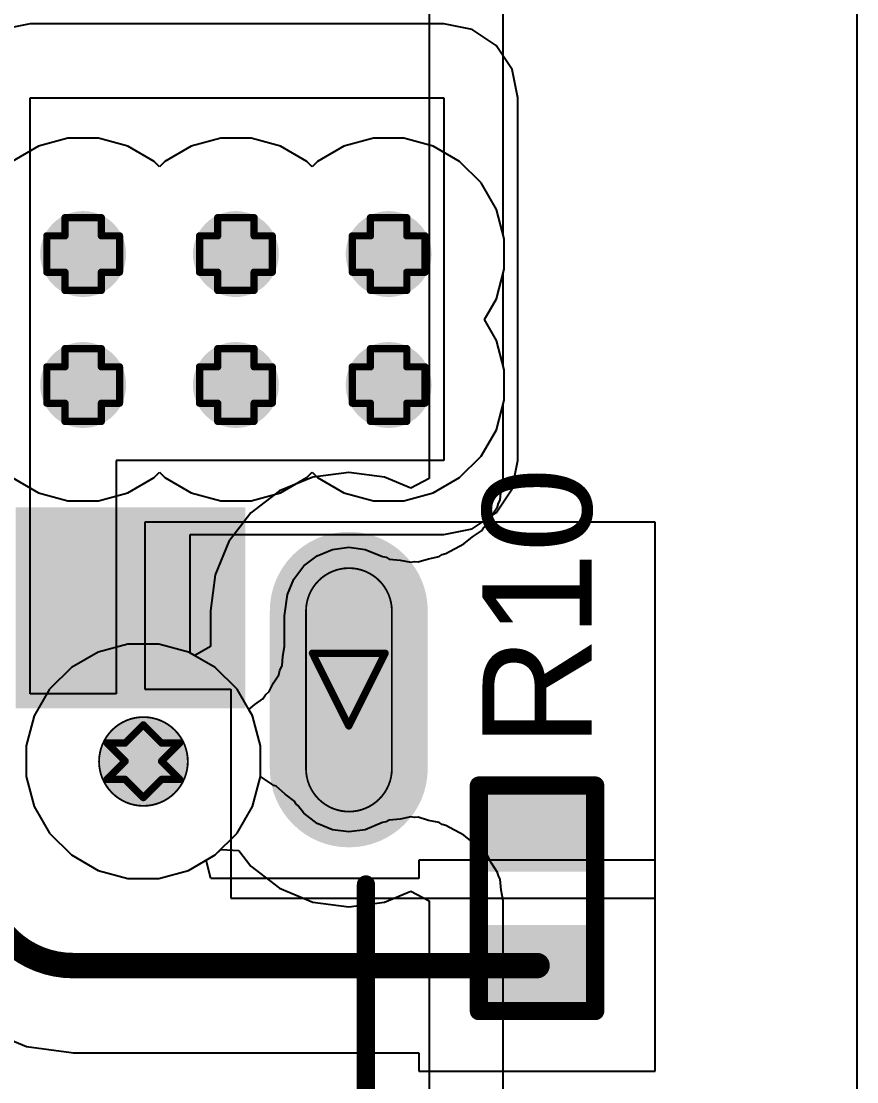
# Model space of a CAD drawing. Header units: inches. Extents: x -5 to 501, y -9 to 81.
# Drawn here: x 90.19 to 96.03, y 2.71 to 10.11 of the extents above; entities that cross this region are included whole.
import ezdxf

# ---------------------------------------------------------------- set-up
doc = ezdxf.new("R2010")
doc.units = ezdxf.units.IN
for name, color, linetype in [('Bottom Layer', 5, 'Continuous'), ('Bottom Solder', 6, 'Continuous'), ('Drill Drawing', 1, 'Continuous'), ('Ground', 16, 'Continuous'), ('Mechanical 4', 56, 'Continuous'), ('Multi-Layer', 9, 'Continuous'), ('Pad Holes', 156, 'Continuous'), ('Power', 76, 'Continuous'), ('Top Layer', 1, 'Continuous'), ('Top Overlay', 2, 'Continuous'), ('Top Paste', 8, 'Continuous'), ('Top Solder', 216, 'Continuous'), ('Via Holes', 16, 'Continuous')]:
    doc.layers.add(name, color=color, linetype=linetype)
doc.styles.add('Arial', font='', dxfattribs={"height": 0.2})
doc.styles.get('Arial').set_extended_font_data('Arial')

msp = doc.modelspace()

# ---------------------------------------------------------------- hatches: boundary and pattern name
at = {"layer": 'Bottom Layer'}
h = msp.add_hatch(color=5, dxfattribs=at)
edge = h.paths.add_edge_path()
edge.add_arc((90.6237, 8.486), 0.3, 0, 360)
h = msp.add_hatch(color=5, dxfattribs=at)
edge = h.paths.add_edge_path()
edge.add_arc((91.6905, 8.486), 0.3, 0, 360)
h = msp.add_hatch(color=5, dxfattribs=at)
edge = h.paths.add_edge_path()
edge.add_arc((92.7573, 8.486), 0.3, 0, 360)
h = msp.add_hatch(color=5, dxfattribs=at)
edge = h.paths.add_edge_path()
edge.add_arc((90.6237, 7.5716), 0.3, 0, 360)
h = msp.add_hatch(color=5, dxfattribs=at)
edge = h.paths.add_edge_path()
edge.add_arc((91.6905, 7.5716), 0.3, 0, 360)
h = msp.add_hatch(color=5, dxfattribs=at)
edge = h.paths.add_edge_path()
edge.add_arc((92.7573, 7.5716), 0.3, 0, 360)
h = msp.add_hatch(color=5, dxfattribs=at)
edge = h.paths.add_edge_path()
edge.add_arc((92.479, 4.895), 0.45, 180, 360)
edge.add_line((92.929, 4.895), (92.929, 5.995))
edge.add_arc((92.479, 5.995), 0.45, 0, 180)
edge.add_line((92.029, 5.995), (92.029, 4.895))
at = {"layer": 'Bottom Solder'}
h = msp.add_hatch(color=6, dxfattribs=at)
edge = h.paths.add_edge_path()
edge.add_arc((92.479, 4.895), 0.5516, 180, 360)
edge.add_line((93.0306, 4.895), (93.0306, 5.995))
edge.add_arc((92.479, 5.995), 0.5516, 0, 180)
edge.add_line((91.9274, 5.995), (91.9274, 4.895))
h = msp.add_hatch(color=6, dxfattribs=at)
edge = h.paths.add_edge_path()
edge.add_arc((91.044, 4.945), 0.1016, 0, 360)
at = {"layer": 'Ground'}
h = msp.add_hatch(color=16, dxfattribs=at)
edge = h.paths.add_edge_path()
edge.add_arc((90.6237, 8.486), 0.3, 0, 360)
h = msp.add_hatch(color=16, dxfattribs=at)
edge = h.paths.add_edge_path()
edge.add_arc((91.6905, 8.486), 0.3, 0, 360)
h = msp.add_hatch(color=16, dxfattribs=at)
edge = h.paths.add_edge_path()
edge.add_arc((92.7573, 8.486), 0.3, 0, 360)
h = msp.add_hatch(color=16, dxfattribs=at)
edge = h.paths.add_edge_path()
edge.add_arc((90.6237, 7.5716), 0.3, 0, 360)
h = msp.add_hatch(color=16, dxfattribs=at)
edge = h.paths.add_edge_path()
edge.add_arc((91.6905, 7.5716), 0.3, 0, 360)
h = msp.add_hatch(color=16, dxfattribs=at)
edge = h.paths.add_edge_path()
edge.add_arc((92.7573, 7.5716), 0.3, 0, 360)
h = msp.add_hatch(color=16, dxfattribs=at)
edge = h.paths.add_edge_path()
edge.add_arc((92.479, 4.895), 0.45, 180, 360)
edge.add_line((92.929, 4.895), (92.929, 5.995))
edge.add_arc((92.479, 5.995), 0.45, 0, 180)
edge.add_line((92.029, 5.995), (92.029, 4.895))
at = {"layer": 'Multi-Layer'}
h = msp.add_hatch(color=9, dxfattribs=at)
edge = h.paths.add_edge_path()
edge.add_arc((92.479, 4.895), 0.45, 180, 360)
edge.add_line((92.929, 4.895), (92.929, 5.995))
edge.add_arc((92.479, 5.995), 0.45, 0, 180)
edge.add_line((92.029, 5.995), (92.029, 4.895))
at = {"layer": 'Pad Holes'}
h = msp.add_hatch(color=7, dxfattribs=at)
edge = h.paths.add_edge_path()
edge.add_arc((92.479, 4.895), 0.3, 180, 360)
edge.add_line((92.779, 4.895), (92.779, 5.995))
edge.add_arc((92.479, 5.995), 0.3, 0, 180)
edge.add_line((92.179, 5.995), (92.179, 4.895))
h = msp.add_hatch(color=7, dxfattribs=at)
edge = h.paths.add_edge_path()
edge.add_arc((91.044, 4.945), 0.31, 0, 360)
at = {"layer": 'Power'}
h = msp.add_hatch(color=76, dxfattribs=at)
edge = h.paths.add_edge_path()
edge.add_arc((90.6237, 8.486), 0.3, 0, 360)
h = msp.add_hatch(color=76, dxfattribs=at)
edge = h.paths.add_edge_path()
edge.add_arc((91.6905, 8.486), 0.3, 0, 360)
h = msp.add_hatch(color=76, dxfattribs=at)
edge = h.paths.add_edge_path()
edge.add_arc((92.7573, 8.486), 0.3, 0, 360)
h = msp.add_hatch(color=76, dxfattribs=at)
edge = h.paths.add_edge_path()
edge.add_arc((90.6237, 7.5716), 0.3, 0, 360)
h = msp.add_hatch(color=76, dxfattribs=at)
edge = h.paths.add_edge_path()
edge.add_arc((91.6905, 7.5716), 0.3, 0, 360)
h = msp.add_hatch(color=76, dxfattribs=at)
edge = h.paths.add_edge_path()
edge.add_arc((92.7573, 7.5716), 0.3, 0, 360)
h = msp.add_hatch(color=76, dxfattribs=at)
edge = h.paths.add_edge_path()
edge.add_arc((92.479, 4.895), 0.45, 180, 360)
edge.add_line((92.929, 4.895), (92.929, 5.995))
edge.add_arc((92.479, 5.995), 0.45, 0, 180)
edge.add_line((92.029, 5.995), (92.029, 4.895))
at = {"layer": 'Top Layer'}
h = msp.add_hatch(color=1, dxfattribs=at)
edge = h.paths.add_edge_path()
edge.add_arc((90.6237, 8.486), 0.3, 0, 360)
h = msp.add_hatch(color=1, dxfattribs=at)
edge = h.paths.add_edge_path()
edge.add_arc((91.6905, 8.486), 0.3, 0, 360)
h = msp.add_hatch(color=1, dxfattribs=at)
edge = h.paths.add_edge_path()
edge.add_arc((92.7573, 8.486), 0.3, 0, 360)
h = msp.add_hatch(color=1, dxfattribs=at)
edge = h.paths.add_edge_path()
edge.add_arc((90.6237, 7.5716), 0.3, 0, 360)
h = msp.add_hatch(color=1, dxfattribs=at)
edge = h.paths.add_edge_path()
edge.add_arc((91.6905, 7.5716), 0.3, 0, 360)
h = msp.add_hatch(color=1, dxfattribs=at)
edge = h.paths.add_edge_path()
edge.add_arc((92.7573, 7.5716), 0.3, 0, 360)
for points in [[(90.854, 5.415), (90.254, 5.415), (90.254, 6.615), (90.854, 6.615)], [(91.054, 6.615), (91.654, 6.615), (91.654, 5.415), (91.054, 5.415)], [(94.1114, 4.2291), (93.4764, 4.2291), (93.4764, 4.6863), (94.1114, 4.6863)], [(94.1114, 3.2893), (93.4764, 3.2893), (93.4764, 3.7465), (94.1114, 3.7465)]]:
    msp.add_hatch(color=1, dxfattribs=at).paths.add_polyline_path(points)
h = msp.add_hatch(color=1, dxfattribs=at)
edge = h.paths.add_edge_path()
edge.add_arc((92.479, 4.895), 0.45, 180, 360)
edge.add_line((92.929, 4.895), (92.929, 5.995))
edge.add_arc((92.479, 5.995), 0.45, 0, 180)
edge.add_line((92.029, 5.995), (92.029, 4.895))
at = {"layer": 'Top Paste'}
for points in [[(90.854, 5.415), (90.254, 5.415), (90.254, 6.615), (90.854, 6.615)], [(91.054, 6.615), (91.654, 6.615), (91.654, 5.415), (91.054, 5.415)], [(94.1114, 4.2291), (93.4764, 4.2291), (93.4764, 4.6863), (94.1114, 4.6863)], [(94.1114, 3.2893), (93.4764, 3.2893), (93.4764, 3.7465), (94.1114, 3.7465)]]:
    msp.add_hatch(color=8, dxfattribs=at).paths.add_polyline_path(points)
at = {"layer": 'Top Solder'}
for points in [[(90.9556, 5.3134), (90.1524, 5.3134), (90.1524, 6.7166), (90.9556, 6.7166)], [(90.9524, 6.7166), (91.7556, 6.7166), (91.7556, 5.3134), (90.9524, 5.3134)], [(94.1664, 4.1741), (93.4214, 4.1741), (93.4214, 4.7413), (94.1664, 4.7413)], [(94.1664, 3.2343), (93.4214, 3.2343), (93.4214, 3.8015), (94.1664, 3.8015)]]:
    msp.add_hatch(color=216, dxfattribs=at).paths.add_polyline_path(points)
h = msp.add_hatch(color=216, dxfattribs=at)
edge = h.paths.add_edge_path()
edge.add_arc((92.479, 4.895), 0.5516, 180, 360)
edge.add_line((93.0306, 4.895), (93.0306, 5.995))
edge.add_arc((92.479, 5.995), 0.5516, 0, 180)
edge.add_line((91.9274, 5.995), (91.9274, 4.895))
h = msp.add_hatch(color=216, dxfattribs=at)
edge = h.paths.add_edge_path()
edge.add_arc((91.044, 4.945), 0.1016, 0, 360)
at = {"layer": 'Via Holes'}
h = msp.add_hatch(color=7, dxfattribs=at)
edge = h.paths.add_edge_path()
edge.add_arc((90.6237, 8.486), 0.15, 0, 360)
h = msp.add_hatch(color=7, dxfattribs=at)
edge = h.paths.add_edge_path()
edge.add_arc((91.6905, 8.486), 0.15, 0, 360)
h = msp.add_hatch(color=7, dxfattribs=at)
edge = h.paths.add_edge_path()
edge.add_arc((92.7573, 8.486), 0.15, 0, 360)
h = msp.add_hatch(color=7, dxfattribs=at)
edge = h.paths.add_edge_path()
edge.add_arc((90.6237, 7.5716), 0.15, 0, 360)
h = msp.add_hatch(color=7, dxfattribs=at)
edge = h.paths.add_edge_path()
edge.add_arc((91.6905, 7.5716), 0.15, 0, 360)
h = msp.add_hatch(color=7, dxfattribs=at)
edge = h.paths.add_edge_path()
edge.add_arc((92.7573, 7.5716), 0.15, 0, 360)

# ---------------------------------------------------------------- linework, layer by layer
at = {"layer": 'Bottom Layer'}
for p, q in [((96.0274, 14.7661), (96.0274, 0.518)), ((90.5173, 9.294), (90.3118, 9.2389)), ((90.73, 9.294), (90.5173, 9.294)), ((90.9355, 9.2389), (90.73, 9.294)), ((91.5841, 9.294), (91.3786, 9.2389)), ((91.7968, 9.294), (91.5841, 9.294)), ((92.0023, 9.2389), (91.7968, 9.294)), ((92.6509, 9.294), (92.4454, 9.2389)), ((92.8636, 9.294), (92.6509, 9.294)), ((93.0691, 9.2389), (92.8636, 9.294)), ((90.3118, 9.2389), (90.1275, 9.1325)), ((91.1198, 9.1325), (90.9355, 9.2389)), ((91.3786, 9.2389), (91.1943, 9.1325)), ((92.1866, 9.1325), (92.0023, 9.2389)), ((92.4454, 9.2389), (92.2611, 9.1325)), ((93.2534, 9.1325), (93.0691, 9.2389)), ((91.1571, 9.0952), (91.1198, 9.1325)), ((91.1943, 9.1325), (91.1571, 9.0952)), ((92.2239, 9.0952), (92.1866, 9.1325)), ((92.2611, 9.1325), (92.2239, 9.0952)), ((93.4038, 8.9821), (93.2534, 9.1325)), ((93.5102, 8.7978), (93.4038, 8.9821)), ((93.5653, 8.5923), (93.5102, 8.7978)), ((93.5653, 8.3796), (93.5653, 8.5923)), ((93.5102, 8.1741), (93.5653, 8.3796)), ((93.4263, 8.0288), (93.5102, 8.1741)), ((93.5102, 7.8834), (93.4263, 8.0288)), ((93.5653, 7.6779), (93.5102, 7.8834)), ((93.5653, 7.4652), (93.5653, 7.6779)), ((93.5102, 7.2597), (93.5653, 7.4652)), ((93.4038, 7.0754), (93.5102, 7.2597)), ((93.2534, 6.925), (93.4038, 7.0754)), ((91.1198, 6.925), (91.1571, 6.9623)), ((91.1571, 6.9623), (91.1943, 6.925)), ((92.1866, 6.925), (92.2239, 6.9623)), ((92.2239, 6.9623), (92.2611, 6.925)), ((90.1275, 6.925), (90.3118, 6.8186)), ((90.9355, 6.8186), (91.1198, 6.925)), ((91.1943, 6.925), (91.3786, 6.8186)), ((92.0023, 6.8186), (92.1866, 6.925)), ((92.2611, 6.925), (92.4454, 6.8186)), ((93.0691, 6.8186), (93.2534, 6.925)), ((90.3118, 6.8186), (90.5173, 6.7636)), ((90.73, 6.7636), (90.9355, 6.8186)), ((91.3786, 6.8186), (91.5841, 6.7636)), ((91.7968, 6.7636), (92.0023, 6.8186)), ((92.4454, 6.8186), (92.6509, 6.7636)), ((92.8636, 6.7636), (93.0691, 6.8186)), ((90.5173, 6.7636), (90.73, 6.7636)), ((91.5841, 6.7636), (91.7968, 6.7636)), ((92.6509, 6.7636), (92.8636, 6.7636)), ((90.7283, 5.7072), (90.5418, 5.5996)), ((90.9363, 5.763), (90.7283, 5.7072)), ((91.1517, 5.763), (90.9363, 5.763)), ((91.3598, 5.7072), (91.1517, 5.763)), ((91.5463, 5.5996), (91.3598, 5.7072)), ((90.5418, 5.5996), (90.3895, 5.4473)), ((91.6986, 5.4473), (91.5463, 5.5996)), ((90.3895, 5.4473), (90.2818, 5.2607)), ((91.8063, 5.2607), (91.6986, 5.4473)), ((90.2818, 5.2607), (90.226, 5.0527)), ((91.862, 5.0527), (91.8063, 5.2607)), ((90.226, 5.0527), (90.226, 4.8373)), ((91.862, 4.8373), (91.862, 5.0527)), ((90.226, 4.8373), (90.2818, 4.6293)), ((91.8063, 4.6293), (91.862, 4.8373)), ((90.2818, 4.6293), (90.3895, 4.4427)), ((91.6986, 4.4427), (91.8063, 4.6293)), ((90.3895, 4.4427), (90.5418, 4.2904)), ((91.5463, 4.2904), (91.6986, 4.4427)), ((90.5418, 4.2904), (90.7283, 4.1827)), ((91.3598, 4.1827), (91.5463, 4.2904)), ((90.7283, 4.1827), (90.9363, 4.127)), ((91.1517, 4.127), (91.3598, 4.1827)), ((90.9363, 4.127), (91.1517, 4.127))]:
    msp.add_line(p, q, dxfattribs=at)
at = {"layer": 'Drill Drawing'}
for points in [[(90.4967, 8.613, 0.0508, 0.0508, 0), (90.4967, 8.74, 0.0508, 0.0508, 0)], [(90.4967, 8.74, 0.0508, 0.0508, 0), (90.7507, 8.74, 0.0508, 0.0508, 0)], [(90.7507, 8.613, 0.0508, 0.0508, 0), (90.7507, 8.74, 0.0508, 0.0508, 0)], [(91.5635, 8.613, 0.0508, 0.0508, 0), (91.5635, 8.74, 0.0508, 0.0508, 0)], [(91.5635, 8.74, 0.0508, 0.0508, 0), (91.8175, 8.74, 0.0508, 0.0508, 0)], [(91.8175, 8.613, 0.0508, 0.0508, 0), (91.8175, 8.74, 0.0508, 0.0508, 0)], [(92.6303, 8.613, 0.0508, 0.0508, 0), (92.6303, 8.74, 0.0508, 0.0508, 0)], [(92.6303, 8.74, 0.0508, 0.0508, 0), (92.8843, 8.74, 0.0508, 0.0508, 0)], [(92.8843, 8.613, 0.0508, 0.0508, 0), (92.8843, 8.74, 0.0508, 0.0508, 0)], [(90.3697, 8.359, 0.0508, 0.0508, 0), (90.3697, 8.613, 0.0508, 0.0508, 0)], [(90.3697, 8.613, 0.0508, 0.0508, 0), (90.4967, 8.613, 0.0508, 0.0508, 0)], [(90.7507, 8.613, 0.0508, 0.0508, 0), (90.8777, 8.613, 0.0508, 0.0508, 0)], [(90.8777, 8.359, 0.0508, 0.0508, 0), (90.8777, 8.613, 0.0508, 0.0508, 0)], [(91.4365, 8.359, 0.0508, 0.0508, 0), (91.4365, 8.613, 0.0508, 0.0508, 0)], [(91.4365, 8.613, 0.0508, 0.0508, 0), (91.5635, 8.613, 0.0508, 0.0508, 0)], [(91.8175, 8.613, 0.0508, 0.0508, 0), (91.9445, 8.613, 0.0508, 0.0508, 0)], [(91.9445, 8.359, 0.0508, 0.0508, 0), (91.9445, 8.613, 0.0508, 0.0508, 0)], [(92.5033, 8.359, 0.0508, 0.0508, 0), (92.5033, 8.613, 0.0508, 0.0508, 0)], [(92.5033, 8.613, 0.0508, 0.0508, 0), (92.6303, 8.613, 0.0508, 0.0508, 0)], [(92.8843, 8.613, 0.0508, 0.0508, 0), (93.0113, 8.613, 0.0508, 0.0508, 0)], [(93.0113, 8.359, 0.0508, 0.0508, 0), (93.0113, 8.613, 0.0508, 0.0508, 0)], [(90.3697, 8.359, 0.0508, 0.0508, 0), (90.4967, 8.359, 0.0508, 0.0508, 0)], [(90.4967, 8.232, 0.0508, 0.0508, 0), (90.4967, 8.359, 0.0508, 0.0508, 0)], [(90.7507, 8.359, 0.0508, 0.0508, 0), (90.8777, 8.359, 0.0508, 0.0508, 0)], [(90.7507, 8.232, 0.0508, 0.0508, 0), (90.7507, 8.359, 0.0508, 0.0508, 0)], [(91.4365, 8.359, 0.0508, 0.0508, 0), (91.5635, 8.359, 0.0508, 0.0508, 0)], [(91.5635, 8.232, 0.0508, 0.0508, 0), (91.5635, 8.359, 0.0508, 0.0508, 0)], [(91.8175, 8.359, 0.0508, 0.0508, 0), (91.9445, 8.359, 0.0508, 0.0508, 0)], [(91.8175, 8.232, 0.0508, 0.0508, 0), (91.8175, 8.359, 0.0508, 0.0508, 0)], [(92.5033, 8.359, 0.0508, 0.0508, 0), (92.6303, 8.359, 0.0508, 0.0508, 0)], [(92.6303, 8.232, 0.0508, 0.0508, 0), (92.6303, 8.359, 0.0508, 0.0508, 0)], [(92.8843, 8.359, 0.0508, 0.0508, 0), (93.0113, 8.359, 0.0508, 0.0508, 0)], [(92.8843, 8.232, 0.0508, 0.0508, 0), (92.8843, 8.359, 0.0508, 0.0508, 0)], [(90.4967, 8.232, 0.0508, 0.0508, 0), (90.7507, 8.232, 0.0508, 0.0508, 0)], [(91.5635, 8.232, 0.0508, 0.0508, 0), (91.8175, 8.232, 0.0508, 0.0508, 0)], [(92.6303, 8.232, 0.0508, 0.0508, 0), (92.8843, 8.232, 0.0508, 0.0508, 0)], [(90.4967, 7.6986, 0.0508, 0.0508, 0), (90.4967, 7.8256, 0.0508, 0.0508, 0)], [(90.4967, 7.8256, 0.0508, 0.0508, 0), (90.7507, 7.8256, 0.0508, 0.0508, 0)], [(90.7507, 7.6986, 0.0508, 0.0508, 0), (90.7507, 7.8256, 0.0508, 0.0508, 0)], [(91.5635, 7.6986, 0.0508, 0.0508, 0), (91.5635, 7.8256, 0.0508, 0.0508, 0)], [(91.5635, 7.8256, 0.0508, 0.0508, 0), (91.8175, 7.8256, 0.0508, 0.0508, 0)], [(91.8175, 7.6986, 0.0508, 0.0508, 0), (91.8175, 7.8256, 0.0508, 0.0508, 0)], [(92.6303, 7.6986, 0.0508, 0.0508, 0), (92.6303, 7.8256, 0.0508, 0.0508, 0)], [(92.6303, 7.8256, 0.0508, 0.0508, 0), (92.8843, 7.8256, 0.0508, 0.0508, 0)], [(92.8843, 7.6986, 0.0508, 0.0508, 0), (92.8843, 7.8256, 0.0508, 0.0508, 0)], [(90.3697, 7.4446, 0.0508, 0.0508, 0), (90.3697, 7.6986, 0.0508, 0.0508, 0)], [(90.3697, 7.6986, 0.0508, 0.0508, 0), (90.4967, 7.6986, 0.0508, 0.0508, 0)], [(90.7507, 7.6986, 0.0508, 0.0508, 0), (90.8777, 7.6986, 0.0508, 0.0508, 0)], [(90.8777, 7.4446, 0.0508, 0.0508, 0), (90.8777, 7.6986, 0.0508, 0.0508, 0)], [(91.4365, 7.4446, 0.0508, 0.0508, 0), (91.4365, 7.6986, 0.0508, 0.0508, 0)], [(91.4365, 7.6986, 0.0508, 0.0508, 0), (91.5635, 7.6986, 0.0508, 0.0508, 0)], [(91.8175, 7.6986, 0.0508, 0.0508, 0), (91.9445, 7.6986, 0.0508, 0.0508, 0)], [(91.9445, 7.4446, 0.0508, 0.0508, 0), (91.9445, 7.6986, 0.0508, 0.0508, 0)], [(92.5033, 7.4446, 0.0508, 0.0508, 0), (92.5033, 7.6986, 0.0508, 0.0508, 0)], [(92.5033, 7.6986, 0.0508, 0.0508, 0), (92.6303, 7.6986, 0.0508, 0.0508, 0)], [(92.8843, 7.6986, 0.0508, 0.0508, 0), (93.0113, 7.6986, 0.0508, 0.0508, 0)], [(93.0113, 7.4446, 0.0508, 0.0508, 0), (93.0113, 7.6986, 0.0508, 0.0508, 0)], [(90.3697, 7.4446, 0.0508, 0.0508, 0), (90.4967, 7.4446, 0.0508, 0.0508, 0)], [(90.4967, 7.3176, 0.0508, 0.0508, 0), (90.4967, 7.4446, 0.0508, 0.0508, 0)], [(90.7507, 7.4446, 0.0508, 0.0508, 0), (90.8777, 7.4446, 0.0508, 0.0508, 0)], [(90.7507, 7.3176, 0.0508, 0.0508, 0), (90.7507, 7.4446, 0.0508, 0.0508, 0)], [(91.4365, 7.4446, 0.0508, 0.0508, 0), (91.5635, 7.4446, 0.0508, 0.0508, 0)], [(91.5635, 7.3176, 0.0508, 0.0508, 0), (91.5635, 7.4446, 0.0508, 0.0508, 0)], [(91.8175, 7.4446, 0.0508, 0.0508, 0), (91.9445, 7.4446, 0.0508, 0.0508, 0)], [(91.8175, 7.3176, 0.0508, 0.0508, 0), (91.8175, 7.4446, 0.0508, 0.0508, 0)], [(92.5033, 7.4446, 0.0508, 0.0508, 0), (92.6303, 7.4446, 0.0508, 0.0508, 0)], [(92.6303, 7.3176, 0.0508, 0.0508, 0), (92.6303, 7.4446, 0.0508, 0.0508, 0)], [(92.8843, 7.4446, 0.0508, 0.0508, 0), (93.0113, 7.4446, 0.0508, 0.0508, 0)], [(92.8843, 7.3176, 0.0508, 0.0508, 0), (92.8843, 7.4446, 0.0508, 0.0508, 0)], [(90.4967, 7.3176, 0.0508, 0.0508, 0), (90.7507, 7.3176, 0.0508, 0.0508, 0)], [(91.5635, 7.3176, 0.0508, 0.0508, 0), (91.8175, 7.3176, 0.0508, 0.0508, 0)], [(92.6303, 7.3176, 0.0508, 0.0508, 0), (92.8843, 7.3176, 0.0508, 0.0508, 0)], [(92.225, 5.699, 0.0508, 0.0508, 0), (92.733, 5.699, 0.0508, 0.0508, 0)], [(92.225, 5.699, 0.0508, 0.0508, 0), (92.479, 5.191, 0.0508, 0.0508, 0)], [(92.479, 5.191, 0.0508, 0.0508, 0), (92.733, 5.699, 0.0508, 0.0508, 0)], [(90.917, 5.072, 0.0508, 0.0508, 0), (91.044, 5.199, 0.0508, 0.0508, 0)], [(91.044, 5.199, 0.0508, 0.0508, 0), (91.171, 5.072, 0.0508, 0.0508, 0)], [(90.79, 5.072, 0.0508, 0.0508, 0), (90.917, 4.945, 0.0508, 0.0508, 0)], [(90.79, 5.072, 0.0508, 0.0508, 0), (90.917, 5.072, 0.0508, 0.0508, 0)], [(91.171, 5.072, 0.0508, 0.0508, 0), (91.298, 5.072, 0.0508, 0.0508, 0)], [(91.171, 4.945, 0.0508, 0.0508, 0), (91.298, 5.072, 0.0508, 0.0508, 0)], [(90.79, 4.818, 0.0508, 0.0508, 0), (90.917, 4.945, 0.0508, 0.0508, 0)], [(91.171, 4.945, 0.0508, 0.0508, 0), (91.298, 4.818, 0.0508, 0.0508, 0)], [(90.79, 4.818, 0.0508, 0.0508, 0), (90.917, 4.818, 0.0508, 0.0508, 0)], [(90.917, 4.818, 0.0508, 0.0508, 0), (91.044, 4.691, 0.0508, 0.0508, 0)], [(91.044, 4.691, 0.0508, 0.0508, 0), (91.171, 4.818, 0.0508, 0.0508, 0)], [(91.171, 4.818, 0.0508, 0.0508, 0), (91.298, 4.818, 0.0508, 0.0508, 0)]]:
    msp.add_lwpolyline(points, format="xyseb", dxfattribs=at)
for points in [[(90.484, 8.74, 0.0254, 0.0254, 1), (90.5094, 8.74, 0.0254, 0.0254, 1)], [(90.484, 8.74, 0.0254, 0.0254, 1), (90.5094, 8.74, 0.0254, 0.0254, 1)], [(90.738, 8.74, 0.0254, 0.0254, 1), (90.7634, 8.74, 0.0254, 0.0254, 1)], [(90.738, 8.74, 0.0254, 0.0254, 1), (90.7634, 8.74, 0.0254, 0.0254, 1)], [(91.5508, 8.74, 0.0254, 0.0254, 1), (91.5762, 8.74, 0.0254, 0.0254, 1)], [(91.5508, 8.74, 0.0254, 0.0254, 1), (91.5762, 8.74, 0.0254, 0.0254, 1)], [(91.8048, 8.74, 0.0254, 0.0254, 1), (91.8302, 8.74, 0.0254, 0.0254, 1)], [(91.8048, 8.74, 0.0254, 0.0254, 1), (91.8302, 8.74, 0.0254, 0.0254, 1)], [(92.6176, 8.74, 0.0254, 0.0254, 1), (92.643, 8.74, 0.0254, 0.0254, 1)], [(92.6176, 8.74, 0.0254, 0.0254, 1), (92.643, 8.74, 0.0254, 0.0254, 1)], [(92.8716, 8.74, 0.0254, 0.0254, 1), (92.897, 8.74, 0.0254, 0.0254, 1)], [(92.8716, 8.74, 0.0254, 0.0254, 1), (92.897, 8.74, 0.0254, 0.0254, 1)], [(90.357, 8.613, 0.0254, 0.0254, 1), (90.3824, 8.613, 0.0254, 0.0254, 1)], [(90.357, 8.613, 0.0254, 0.0254, 1), (90.3824, 8.613, 0.0254, 0.0254, 1)], [(90.484, 8.613, 0.0254, 0.0254, 1), (90.5094, 8.613, 0.0254, 0.0254, 1)], [(90.484, 8.613, 0.0254, 0.0254, 1), (90.5094, 8.613, 0.0254, 0.0254, 1)], [(90.738, 8.613, 0.0254, 0.0254, 1), (90.7634, 8.613, 0.0254, 0.0254, 1)], [(90.738, 8.613, 0.0254, 0.0254, 1), (90.7634, 8.613, 0.0254, 0.0254, 1)], [(90.865, 8.613, 0.0254, 0.0254, 1), (90.8904, 8.613, 0.0254, 0.0254, 1)], [(90.865, 8.613, 0.0254, 0.0254, 1), (90.8904, 8.613, 0.0254, 0.0254, 1)], [(91.4238, 8.613, 0.0254, 0.0254, 1), (91.4492, 8.613, 0.0254, 0.0254, 1)], [(91.4238, 8.613, 0.0254, 0.0254, 1), (91.4492, 8.613, 0.0254, 0.0254, 1)], [(91.5508, 8.613, 0.0254, 0.0254, 1), (91.5762, 8.613, 0.0254, 0.0254, 1)], [(91.5508, 8.613, 0.0254, 0.0254, 1), (91.5762, 8.613, 0.0254, 0.0254, 1)], [(91.8048, 8.613, 0.0254, 0.0254, 1), (91.8302, 8.613, 0.0254, 0.0254, 1)], [(91.8048, 8.613, 0.0254, 0.0254, 1), (91.8302, 8.613, 0.0254, 0.0254, 1)], [(91.9318, 8.613, 0.0254, 0.0254, 1), (91.9572, 8.613, 0.0254, 0.0254, 1)], [(91.9318, 8.613, 0.0254, 0.0254, 1), (91.9572, 8.613, 0.0254, 0.0254, 1)], [(92.4906, 8.613, 0.0254, 0.0254, 1), (92.516, 8.613, 0.0254, 0.0254, 1)], [(92.4906, 8.613, 0.0254, 0.0254, 1), (92.516, 8.613, 0.0254, 0.0254, 1)], [(92.6176, 8.613, 0.0254, 0.0254, 1), (92.643, 8.613, 0.0254, 0.0254, 1)], [(92.6176, 8.613, 0.0254, 0.0254, 1), (92.643, 8.613, 0.0254, 0.0254, 1)], [(92.8716, 8.613, 0.0254, 0.0254, 1), (92.897, 8.613, 0.0254, 0.0254, 1)], [(92.8716, 8.613, 0.0254, 0.0254, 1), (92.897, 8.613, 0.0254, 0.0254, 1)], [(92.9986, 8.613, 0.0254, 0.0254, 1), (93.024, 8.613, 0.0254, 0.0254, 1)], [(92.9986, 8.613, 0.0254, 0.0254, 1), (93.024, 8.613, 0.0254, 0.0254, 1)], [(90.357, 8.359, 0.0254, 0.0254, 1), (90.3824, 8.359, 0.0254, 0.0254, 1)], [(90.357, 8.359, 0.0254, 0.0254, 1), (90.3824, 8.359, 0.0254, 0.0254, 1)], [(90.484, 8.359, 0.0254, 0.0254, 1), (90.5094, 8.359, 0.0254, 0.0254, 1)], [(90.484, 8.359, 0.0254, 0.0254, 1), (90.5094, 8.359, 0.0254, 0.0254, 1)], [(90.738, 8.359, 0.0254, 0.0254, 1), (90.7634, 8.359, 0.0254, 0.0254, 1)], [(90.738, 8.359, 0.0254, 0.0254, 1), (90.7634, 8.359, 0.0254, 0.0254, 1)], [(90.865, 8.359, 0.0254, 0.0254, 1), (90.8904, 8.359, 0.0254, 0.0254, 1)], [(90.865, 8.359, 0.0254, 0.0254, 1), (90.8904, 8.359, 0.0254, 0.0254, 1)], [(91.4238, 8.359, 0.0254, 0.0254, 1), (91.4492, 8.359, 0.0254, 0.0254, 1)], [(91.4238, 8.359, 0.0254, 0.0254, 1), (91.4492, 8.359, 0.0254, 0.0254, 1)], [(91.5508, 8.359, 0.0254, 0.0254, 1), (91.5762, 8.359, 0.0254, 0.0254, 1)], [(91.5508, 8.359, 0.0254, 0.0254, 1), (91.5762, 8.359, 0.0254, 0.0254, 1)], [(91.8048, 8.359, 0.0254, 0.0254, 1), (91.8302, 8.359, 0.0254, 0.0254, 1)], [(91.8048, 8.359, 0.0254, 0.0254, 1), (91.8302, 8.359, 0.0254, 0.0254, 1)], [(91.9318, 8.359, 0.0254, 0.0254, 1), (91.9572, 8.359, 0.0254, 0.0254, 1)], [(91.9318, 8.359, 0.0254, 0.0254, 1), (91.9572, 8.359, 0.0254, 0.0254, 1)], [(92.4906, 8.359, 0.0254, 0.0254, 1), (92.516, 8.359, 0.0254, 0.0254, 1)], [(92.4906, 8.359, 0.0254, 0.0254, 1), (92.516, 8.359, 0.0254, 0.0254, 1)], [(92.6176, 8.359, 0.0254, 0.0254, 1), (92.643, 8.359, 0.0254, 0.0254, 1)], [(92.6176, 8.359, 0.0254, 0.0254, 1), (92.643, 8.359, 0.0254, 0.0254, 1)], [(92.8716, 8.359, 0.0254, 0.0254, 1), (92.897, 8.359, 0.0254, 0.0254, 1)], [(92.8716, 8.359, 0.0254, 0.0254, 1), (92.897, 8.359, 0.0254, 0.0254, 1)], [(92.9986, 8.359, 0.0254, 0.0254, 1), (93.024, 8.359, 0.0254, 0.0254, 1)], [(92.9986, 8.359, 0.0254, 0.0254, 1), (93.024, 8.359, 0.0254, 0.0254, 1)], [(90.484, 8.232, 0.0254, 0.0254, 1), (90.5094, 8.232, 0.0254, 0.0254, 1)], [(90.484, 8.232, 0.0254, 0.0254, 1), (90.5094, 8.232, 0.0254, 0.0254, 1)], [(90.738, 8.232, 0.0254, 0.0254, 1), (90.7634, 8.232, 0.0254, 0.0254, 1)], [(90.738, 8.232, 0.0254, 0.0254, 1), (90.7634, 8.232, 0.0254, 0.0254, 1)], [(91.5508, 8.232, 0.0254, 0.0254, 1), (91.5762, 8.232, 0.0254, 0.0254, 1)], [(91.5508, 8.232, 0.0254, 0.0254, 1), (91.5762, 8.232, 0.0254, 0.0254, 1)], [(91.8048, 8.232, 0.0254, 0.0254, 1), (91.8302, 8.232, 0.0254, 0.0254, 1)], [(91.8048, 8.232, 0.0254, 0.0254, 1), (91.8302, 8.232, 0.0254, 0.0254, 1)], [(92.6176, 8.232, 0.0254, 0.0254, 1), (92.643, 8.232, 0.0254, 0.0254, 1)], [(92.6176, 8.232, 0.0254, 0.0254, 1), (92.643, 8.232, 0.0254, 0.0254, 1)], [(92.8716, 8.232, 0.0254, 0.0254, 1), (92.897, 8.232, 0.0254, 0.0254, 1)], [(92.8716, 8.232, 0.0254, 0.0254, 1), (92.897, 8.232, 0.0254, 0.0254, 1)], [(90.484, 7.8256, 0.0254, 0.0254, 1), (90.5094, 7.8256, 0.0254, 0.0254, 1)], [(90.484, 7.8256, 0.0254, 0.0254, 1), (90.5094, 7.8256, 0.0254, 0.0254, 1)], [(90.738, 7.8256, 0.0254, 0.0254, 1), (90.7634, 7.8256, 0.0254, 0.0254, 1)], [(90.738, 7.8256, 0.0254, 0.0254, 1), (90.7634, 7.8256, 0.0254, 0.0254, 1)], [(91.5508, 7.8256, 0.0254, 0.0254, 1), (91.5762, 7.8256, 0.0254, 0.0254, 1)], [(91.5508, 7.8256, 0.0254, 0.0254, 1), (91.5762, 7.8256, 0.0254, 0.0254, 1)], [(91.8048, 7.8256, 0.0254, 0.0254, 1), (91.8302, 7.8256, 0.0254, 0.0254, 1)], [(91.8048, 7.8256, 0.0254, 0.0254, 1), (91.8302, 7.8256, 0.0254, 0.0254, 1)], [(92.6176, 7.8256, 0.0254, 0.0254, 1), (92.643, 7.8256, 0.0254, 0.0254, 1)], [(92.6176, 7.8256, 0.0254, 0.0254, 1), (92.643, 7.8256, 0.0254, 0.0254, 1)], [(92.8716, 7.8256, 0.0254, 0.0254, 1), (92.897, 7.8256, 0.0254, 0.0254, 1)], [(92.8716, 7.8256, 0.0254, 0.0254, 1), (92.897, 7.8256, 0.0254, 0.0254, 1)], [(90.357, 7.6986, 0.0254, 0.0254, 1), (90.3824, 7.6986, 0.0254, 0.0254, 1)], [(90.357, 7.6986, 0.0254, 0.0254, 1), (90.3824, 7.6986, 0.0254, 0.0254, 1)], [(90.484, 7.6986, 0.0254, 0.0254, 1), (90.5094, 7.6986, 0.0254, 0.0254, 1)], [(90.484, 7.6986, 0.0254, 0.0254, 1), (90.5094, 7.6986, 0.0254, 0.0254, 1)], [(90.738, 7.6986, 0.0254, 0.0254, 1), (90.7634, 7.6986, 0.0254, 0.0254, 1)], [(90.738, 7.6986, 0.0254, 0.0254, 1), (90.7634, 7.6986, 0.0254, 0.0254, 1)], [(90.865, 7.6986, 0.0254, 0.0254, 1), (90.8904, 7.6986, 0.0254, 0.0254, 1)], [(90.865, 7.6986, 0.0254, 0.0254, 1), (90.8904, 7.6986, 0.0254, 0.0254, 1)], [(91.4238, 7.6986, 0.0254, 0.0254, 1), (91.4492, 7.6986, 0.0254, 0.0254, 1)], [(91.4238, 7.6986, 0.0254, 0.0254, 1), (91.4492, 7.6986, 0.0254, 0.0254, 1)], [(91.5508, 7.6986, 0.0254, 0.0254, 1), (91.5762, 7.6986, 0.0254, 0.0254, 1)], [(91.5508, 7.6986, 0.0254, 0.0254, 1), (91.5762, 7.6986, 0.0254, 0.0254, 1)], [(91.8048, 7.6986, 0.0254, 0.0254, 1), (91.8302, 7.6986, 0.0254, 0.0254, 1)], [(91.8048, 7.6986, 0.0254, 0.0254, 1), (91.8302, 7.6986, 0.0254, 0.0254, 1)], [(91.9318, 7.6986, 0.0254, 0.0254, 1), (91.9572, 7.6986, 0.0254, 0.0254, 1)], [(91.9318, 7.6986, 0.0254, 0.0254, 1), (91.9572, 7.6986, 0.0254, 0.0254, 1)], [(92.4906, 7.6986, 0.0254, 0.0254, 1), (92.516, 7.6986, 0.0254, 0.0254, 1)], [(92.4906, 7.6986, 0.0254, 0.0254, 1), (92.516, 7.6986, 0.0254, 0.0254, 1)], [(92.6176, 7.6986, 0.0254, 0.0254, 1), (92.643, 7.6986, 0.0254, 0.0254, 1)], [(92.6176, 7.6986, 0.0254, 0.0254, 1), (92.643, 7.6986, 0.0254, 0.0254, 1)], [(92.8716, 7.6986, 0.0254, 0.0254, 1), (92.897, 7.6986, 0.0254, 0.0254, 1)], [(92.8716, 7.6986, 0.0254, 0.0254, 1), (92.897, 7.6986, 0.0254, 0.0254, 1)], [(92.9986, 7.6986, 0.0254, 0.0254, 1), (93.024, 7.6986, 0.0254, 0.0254, 1)], [(92.9986, 7.6986, 0.0254, 0.0254, 1), (93.024, 7.6986, 0.0254, 0.0254, 1)], [(90.357, 7.4446, 0.0254, 0.0254, 1), (90.3824, 7.4446, 0.0254, 0.0254, 1)], [(90.357, 7.4446, 0.0254, 0.0254, 1), (90.3824, 7.4446, 0.0254, 0.0254, 1)], [(90.484, 7.4446, 0.0254, 0.0254, 1), (90.5094, 7.4446, 0.0254, 0.0254, 1)], [(90.484, 7.4446, 0.0254, 0.0254, 1), (90.5094, 7.4446, 0.0254, 0.0254, 1)], [(90.738, 7.4446, 0.0254, 0.0254, 1), (90.7634, 7.4446, 0.0254, 0.0254, 1)], [(90.738, 7.4446, 0.0254, 0.0254, 1), (90.7634, 7.4446, 0.0254, 0.0254, 1)], [(90.865, 7.4446, 0.0254, 0.0254, 1), (90.8904, 7.4446, 0.0254, 0.0254, 1)], [(90.865, 7.4446, 0.0254, 0.0254, 1), (90.8904, 7.4446, 0.0254, 0.0254, 1)], [(91.4238, 7.4446, 0.0254, 0.0254, 1), (91.4492, 7.4446, 0.0254, 0.0254, 1)], [(91.4238, 7.4446, 0.0254, 0.0254, 1), (91.4492, 7.4446, 0.0254, 0.0254, 1)], [(91.5508, 7.4446, 0.0254, 0.0254, 1), (91.5762, 7.4446, 0.0254, 0.0254, 1)], [(91.5508, 7.4446, 0.0254, 0.0254, 1), (91.5762, 7.4446, 0.0254, 0.0254, 1)], [(91.8048, 7.4446, 0.0254, 0.0254, 1), (91.8302, 7.4446, 0.0254, 0.0254, 1)], [(91.8048, 7.4446, 0.0254, 0.0254, 1), (91.8302, 7.4446, 0.0254, 0.0254, 1)], [(91.9318, 7.4446, 0.0254, 0.0254, 1), (91.9572, 7.4446, 0.0254, 0.0254, 1)], [(91.9318, 7.4446, 0.0254, 0.0254, 1), (91.9572, 7.4446, 0.0254, 0.0254, 1)], [(92.4906, 7.4446, 0.0254, 0.0254, 1), (92.516, 7.4446, 0.0254, 0.0254, 1)], [(92.4906, 7.4446, 0.0254, 0.0254, 1), (92.516, 7.4446, 0.0254, 0.0254, 1)], [(92.6176, 7.4446, 0.0254, 0.0254, 1), (92.643, 7.4446, 0.0254, 0.0254, 1)], [(92.6176, 7.4446, 0.0254, 0.0254, 1), (92.643, 7.4446, 0.0254, 0.0254, 1)], [(92.8716, 7.4446, 0.0254, 0.0254, 1), (92.897, 7.4446, 0.0254, 0.0254, 1)], [(92.8716, 7.4446, 0.0254, 0.0254, 1), (92.897, 7.4446, 0.0254, 0.0254, 1)], [(92.9986, 7.4446, 0.0254, 0.0254, 1), (93.024, 7.4446, 0.0254, 0.0254, 1)], [(92.9986, 7.4446, 0.0254, 0.0254, 1), (93.024, 7.4446, 0.0254, 0.0254, 1)], [(90.484, 7.3176, 0.0254, 0.0254, 1), (90.5094, 7.3176, 0.0254, 0.0254, 1)], [(90.484, 7.3176, 0.0254, 0.0254, 1), (90.5094, 7.3176, 0.0254, 0.0254, 1)], [(90.738, 7.3176, 0.0254, 0.0254, 1), (90.7634, 7.3176, 0.0254, 0.0254, 1)], [(90.738, 7.3176, 0.0254, 0.0254, 1), (90.7634, 7.3176, 0.0254, 0.0254, 1)], [(91.5508, 7.3176, 0.0254, 0.0254, 1), (91.5762, 7.3176, 0.0254, 0.0254, 1)], [(91.5508, 7.3176, 0.0254, 0.0254, 1), (91.5762, 7.3176, 0.0254, 0.0254, 1)], [(91.8048, 7.3176, 0.0254, 0.0254, 1), (91.8302, 7.3176, 0.0254, 0.0254, 1)], [(91.8048, 7.3176, 0.0254, 0.0254, 1), (91.8302, 7.3176, 0.0254, 0.0254, 1)], [(92.6176, 7.3176, 0.0254, 0.0254, 1), (92.643, 7.3176, 0.0254, 0.0254, 1)], [(92.6176, 7.3176, 0.0254, 0.0254, 1), (92.643, 7.3176, 0.0254, 0.0254, 1)], [(92.8716, 7.3176, 0.0254, 0.0254, 1), (92.897, 7.3176, 0.0254, 0.0254, 1)], [(92.8716, 7.3176, 0.0254, 0.0254, 1), (92.897, 7.3176, 0.0254, 0.0254, 1)], [(92.2123, 5.699, 0.0254, 0.0254, 1), (92.2377, 5.699, 0.0254, 0.0254, 1)], [(92.2123, 5.699, 0.0254, 0.0254, 1), (92.2377, 5.699, 0.0254, 0.0254, 1)], [(92.7203, 5.699, 0.0254, 0.0254, 1), (92.7457, 5.699, 0.0254, 0.0254, 1)], [(92.7203, 5.699, 0.0254, 0.0254, 1), (92.7457, 5.699, 0.0254, 0.0254, 1)], [(91.0313, 5.199, 0.0254, 0.0254, 1), (91.0567, 5.199, 0.0254, 0.0254, 1)], [(91.0313, 5.199, 0.0254, 0.0254, 1), (91.0567, 5.199, 0.0254, 0.0254, 1)], [(92.4663, 5.191, 0.0254, 0.0254, 1), (92.4917, 5.191, 0.0254, 0.0254, 1)], [(92.4663, 5.191, 0.0254, 0.0254, 1), (92.4917, 5.191, 0.0254, 0.0254, 1)], [(90.7773, 5.072, 0.0254, 0.0254, 1), (90.8027, 5.072, 0.0254, 0.0254, 1)], [(90.7773, 5.072, 0.0254, 0.0254, 1), (90.8027, 5.072, 0.0254, 0.0254, 1)], [(90.9043, 5.072, 0.0254, 0.0254, 1), (90.9297, 5.072, 0.0254, 0.0254, 1)], [(90.9043, 5.072, 0.0254, 0.0254, 1), (90.9297, 5.072, 0.0254, 0.0254, 1)], [(91.1583, 5.072, 0.0254, 0.0254, 1), (91.1837, 5.072, 0.0254, 0.0254, 1)], [(91.1583, 5.072, 0.0254, 0.0254, 1), (91.1837, 5.072, 0.0254, 0.0254, 1)], [(91.2853, 5.072, 0.0254, 0.0254, 1), (91.3107, 5.072, 0.0254, 0.0254, 1)], [(91.2853, 5.072, 0.0254, 0.0254, 1), (91.3107, 5.072, 0.0254, 0.0254, 1)], [(90.9043, 4.945, 0.0254, 0.0254, 1), (90.9297, 4.945, 0.0254, 0.0254, 1)], [(90.9043, 4.945, 0.0254, 0.0254, 1), (90.9297, 4.945, 0.0254, 0.0254, 1)], [(91.1583, 4.945, 0.0254, 0.0254, 1), (91.1837, 4.945, 0.0254, 0.0254, 1)], [(91.1583, 4.945, 0.0254, 0.0254, 1), (91.1837, 4.945, 0.0254, 0.0254, 1)], [(90.7773, 4.818, 0.0254, 0.0254, 1), (90.8027, 4.818, 0.0254, 0.0254, 1)], [(90.7773, 4.818, 0.0254, 0.0254, 1), (90.8027, 4.818, 0.0254, 0.0254, 1)], [(90.9043, 4.818, 0.0254, 0.0254, 1), (90.9297, 4.818, 0.0254, 0.0254, 1)], [(90.9043, 4.818, 0.0254, 0.0254, 1), (90.9297, 4.818, 0.0254, 0.0254, 1)], [(91.1583, 4.818, 0.0254, 0.0254, 1), (91.1837, 4.818, 0.0254, 0.0254, 1)], [(91.1583, 4.818, 0.0254, 0.0254, 1), (91.1837, 4.818, 0.0254, 0.0254, 1)], [(91.2853, 4.818, 0.0254, 0.0254, 1), (91.3107, 4.818, 0.0254, 0.0254, 1)], [(91.2853, 4.818, 0.0254, 0.0254, 1), (91.3107, 4.818, 0.0254, 0.0254, 1)], [(91.0313, 4.691, 0.0254, 0.0254, 1), (91.0567, 4.691, 0.0254, 0.0254, 1)], [(91.0313, 4.691, 0.0254, 0.0254, 1), (91.0567, 4.691, 0.0254, 0.0254, 1)]]:
    msp.add_lwpolyline(points, format="xyseb", close=True, dxfattribs=at)
at = {"layer": 'Ground'}
for p, q in [((96.0274, 14.7661), (96.0274, 0.518)), ((90.5173, 9.294), (90.3118, 9.2389)), ((90.73, 9.294), (90.5173, 9.294)), ((90.9355, 9.2389), (90.73, 9.294)), ((91.5841, 9.294), (91.3786, 9.2389)), ((91.7968, 9.294), (91.5841, 9.294)), ((92.0023, 9.2389), (91.7968, 9.294)), ((92.6509, 9.294), (92.4454, 9.2389)), ((92.8636, 9.294), (92.6509, 9.294)), ((93.0691, 9.2389), (92.8636, 9.294)), ((90.3118, 9.2389), (90.1275, 9.1325)), ((91.1198, 9.1325), (90.9355, 9.2389)), ((91.3786, 9.2389), (91.1943, 9.1325)), ((92.1866, 9.1325), (92.0023, 9.2389)), ((92.4454, 9.2389), (92.2611, 9.1325)), ((93.2534, 9.1325), (93.0691, 9.2389)), ((91.1571, 9.0952), (91.1198, 9.1325)), ((91.1943, 9.1325), (91.1571, 9.0952)), ((92.2239, 9.0952), (92.1866, 9.1325)), ((92.2611, 9.1325), (92.2239, 9.0952)), ((93.4038, 8.9821), (93.2534, 9.1325)), ((93.5102, 8.7978), (93.4038, 8.9821)), ((93.5653, 8.5923), (93.5102, 8.7978)), ((93.5653, 8.3796), (93.5653, 8.5923)), ((93.5102, 8.1741), (93.5653, 8.3796)), ((93.4263, 8.0288), (93.5102, 8.1741)), ((93.5102, 7.8834), (93.4263, 8.0288)), ((93.5653, 7.6779), (93.5102, 7.8834)), ((93.5653, 7.4652), (93.5653, 7.6779)), ((93.5102, 7.2597), (93.5653, 7.4652)), ((93.4038, 7.0754), (93.5102, 7.2597)), ((93.2534, 6.925), (93.4038, 7.0754)), ((91.1198, 6.925), (91.1571, 6.9623)), ((91.1571, 6.9623), (91.1943, 6.925)), ((92.1866, 6.925), (92.2239, 6.9623)), ((92.2239, 6.9623), (92.2611, 6.925)), ((90.1275, 6.925), (90.3118, 6.8186)), ((90.9355, 6.8186), (91.1198, 6.925)), ((91.1943, 6.925), (91.3786, 6.8186)), ((92.0023, 6.8186), (92.1866, 6.925)), ((92.2611, 6.925), (92.4454, 6.8186)), ((93.0691, 6.8186), (93.2534, 6.925)), ((90.3118, 6.8186), (90.5173, 6.7636)), ((90.73, 6.7636), (90.9355, 6.8186)), ((91.3786, 6.8186), (91.5841, 6.7636)), ((91.7968, 6.7636), (92.0023, 6.8186)), ((92.4454, 6.8186), (92.6509, 6.7636)), ((92.8636, 6.7636), (93.0691, 6.8186)), ((90.5173, 6.7636), (90.73, 6.7636)), ((91.5841, 6.7636), (91.7968, 6.7636)), ((92.6509, 6.7636), (92.8636, 6.7636)), ((90.7283, 5.7072), (90.5418, 5.5996)), ((90.9363, 5.763), (90.7283, 5.7072)), ((91.1517, 5.763), (90.9363, 5.763)), ((91.3598, 5.7072), (91.1517, 5.763)), ((91.5463, 5.5996), (91.3598, 5.7072)), ((90.5418, 5.5996), (90.3895, 5.4473)), ((91.6986, 5.4473), (91.5463, 5.5996)), ((90.3895, 5.4473), (90.2818, 5.2607)), ((91.8063, 5.2607), (91.6986, 5.4473)), ((90.2818, 5.2607), (90.226, 5.0527)), ((91.862, 5.0527), (91.8063, 5.2607)), ((90.226, 5.0527), (90.226, 4.8373)), ((91.862, 4.8373), (91.862, 5.0527)), ((90.226, 4.8373), (90.2818, 4.6293)), ((91.8063, 4.6293), (91.862, 4.8373)), ((90.2818, 4.6293), (90.3895, 4.4427)), ((91.6986, 4.4427), (91.8063, 4.6293)), ((90.3895, 4.4427), (90.5418, 4.2904)), ((91.5463, 4.2904), (91.6986, 4.4427)), ((90.5418, 4.2904), (90.7283, 4.1827)), ((91.3598, 4.1827), (91.5463, 4.2904)), ((90.7283, 4.1827), (90.9363, 4.127)), ((91.1517, 4.127), (91.3598, 4.1827)), ((90.9363, 4.127), (91.1517, 4.127))]:
    msp.add_line(p, q, dxfattribs=at)
at = {"layer": 'Mechanical 4'}
for points in [[(92.1801, 5.9931, 0.0127, 0.0127, -1), (92.7801, 5.9931, 0.0127, 0.0127, 0)], [(92.1801, 4.8931, 0.0127, 0.0127, 0), (92.1801, 5.9931, 0.0127, 0.0127, 0)], [(92.7801, 4.8931, 0.0127, 0.0127, 0), (92.7801, 5.9931, 0.0127, 0.0127, 0)], [(92.7801, 4.8931, 0.0127, 0.0127, -1), (92.1801, 4.8931, 0.0127, 0.0127, 0)]]:
    msp.add_lwpolyline(points, format="xyseb", dxfattribs=at)
for points in [[(92.1769, 5.9931, 0.00635, 0.00635, 1), (92.1833, 5.9931, 0.00635, 0.00635, 1)], [(92.1769, 5.9931, 0.00635, 0.00635, 1), (92.1833, 5.9931, 0.00635, 0.00635, 1)], [(92.7769, 5.9931, 0.00635, 0.00635, 1), (92.7833, 5.9931, 0.00635, 0.00635, 1)], [(92.7769, 5.9931, 0.00635, 0.00635, 1), (92.7833, 5.9931, 0.00635, 0.00635, 1)], [(91.3546, 4.9431, 0.0127, 0.0127, 1), (90.7346, 4.9431, 0.0127, 0.0127, 1)], [(90.7314, 4.9431, 0.00635, 0.00635, 1), (90.7378, 4.9431, 0.00635, 0.00635, 1)], [(91.3514, 4.9431, 0.00635, 0.00635, 1), (91.3578, 4.9431, 0.00635, 0.00635, 1)], [(92.1769, 4.8931, 0.00635, 0.00635, 1), (92.1833, 4.8931, 0.00635, 0.00635, 1)], [(92.1769, 4.8931, 0.00635, 0.00635, 1), (92.1833, 4.8931, 0.00635, 0.00635, 1)], [(92.7769, 4.8931, 0.00635, 0.00635, 1), (92.7833, 4.8931, 0.00635, 0.00635, 1)], [(92.7769, 4.8931, 0.00635, 0.00635, 1), (92.7833, 4.8931, 0.00635, 0.00635, 1)]]:
    msp.add_lwpolyline(points, format="xyseb", close=True, dxfattribs=at)
at = {"layer": 'Power'}
for p, q in [((96.0274, 14.7661), (96.0274, 0.518)), ((93.0402, 13.6249), (93.0402, 6.9197)), ((93.5582, 8.6189), (93.5582, 13.6249)), ((93.5653, 8.5923), (93.5582, 8.6189)), ((93.5653, 8.3796), (93.5653, 8.5923)), ((93.5582, 8.353), (93.5653, 8.3796)), ((93.5582, 7.7045), (93.5582, 8.353)), ((93.5653, 7.6779), (93.5582, 7.7045)), ((93.5653, 7.4652), (93.5653, 7.6779)), ((93.5582, 7.4386), (93.5653, 7.4652)), ((93.5582, 6.9197), (93.5582, 7.4386)), ((92.479, 6.9613), (92.2289, 6.9283)), ((92.7291, 6.9283), (92.479, 6.9613)), ((92.2289, 6.9283), (91.9959, 6.8318)), ((92.9132, 6.8521), (92.7291, 6.9283)), ((93.0402, 6.9197), (92.9132, 6.8521)), ((93.5432, 6.8447), (93.5582, 6.9197)), ((91.9959, 6.8318), (91.7958, 6.6783)), ((93.5356, 6.7685), (93.5432, 6.8447)), ((93.5187, 6.7215), (93.5237, 6.7463)), ((93.5237, 6.7463), (93.5356, 6.7685)), ((91.7958, 6.6783), (91.6422, 6.4781)), ((93.4762, 6.6579), (93.5187, 6.7215)), ((93.44, 6.5905), (93.4762, 6.6579)), ((93.3428, 6.5109), (93.4064, 6.5535)), ((93.4064, 6.5535), (93.4205, 6.5745)), ((93.4205, 6.5745), (93.44, 6.5905)), ((91.6422, 6.4781), (91.5457, 6.2451)), ((93.1566, 6.3949), (93.2836, 6.4625)), ((93.2836, 6.4625), (93.3428, 6.5109)), ((92.1652, 6.3088), (92.2571, 6.3794)), ((92.2571, 6.3794), (92.3641, 6.4237)), ((92.3641, 6.4237), (92.479, 6.4388)), ((92.479, 6.4388), (92.5939, 6.4237)), ((92.5939, 6.4237), (92.715, 6.3736)), ((92.715, 6.3736), (92.7398, 6.3686)), ((92.7398, 6.3686), (92.762, 6.3567)), ((93.0364, 6.3586), (93.1114, 6.3736)), ((93.1114, 6.3736), (93.1324, 6.3876)), ((93.1324, 6.3876), (93.1566, 6.3949)), ((92.0946, 6.2169), (92.1652, 6.3088)), ((92.762, 6.3567), (92.8382, 6.3491)), ((92.8382, 6.3491), (92.9132, 6.3341)), ((92.9132, 6.3341), (92.938, 6.3391)), ((92.938, 6.3391), (92.9631, 6.3366)), ((92.9631, 6.3366), (93.0364, 6.3586)), ((91.5457, 6.2451), (91.5128, 5.995)), ((92.0503, 6.1099), (92.0946, 6.2169)), ((92.0307, 5.961), (92.0503, 6.1099)), ((91.5128, 5.995), (91.5128, 5.7459)), ((92.0307, 5.7459), (92.0307, 5.961)), ((90.7283, 5.7072), (90.5418, 5.5996)), ((90.9363, 5.763), (90.7283, 5.7072)), ((91.1517, 5.763), (90.9363, 5.763)), ((91.3598, 5.7072), (91.1517, 5.763)), ((91.4028, 5.6824), (91.3598, 5.7072)), ((91.5128, 5.7459), (91.4028, 5.6824)), ((92.0175, 5.6795), (92.0307, 5.7459)), ((92.0131, 5.6119), (92.0175, 5.6795)), ((90.5418, 5.5996), (90.3895, 5.4473)), ((91.9913, 5.5477), (91.998, 5.5812)), ((91.998, 5.5812), (92.0131, 5.6119)), ((91.9237, 5.4306), (91.9536, 5.4914)), ((91.9536, 5.4914), (91.9913, 5.5477)), ((90.3895, 5.4473), (90.2818, 5.2607)), ((91.879, 5.3797), (91.898, 5.4081)), ((91.898, 5.4081), (91.9237, 5.4306)), ((91.7806, 5.3052), (91.8227, 5.342)), ((91.8227, 5.342), (91.879, 5.3797)), ((90.2818, 5.2607), (90.226, 5.0527)), ((91.8063, 5.2607), (91.7806, 5.3052)), ((91.862, 5.0527), (91.8063, 5.2607)), ((90.226, 5.0527), (90.226, 4.8373)), ((91.862, 4.8373), (91.862, 5.0527)), ((90.226, 4.8373), (90.2818, 4.6293)), ((91.941, 4.7856), (91.862, 4.8373)), ((91.9546, 4.7751), (91.941, 4.7856)), ((91.9709, 4.7696), (91.9546, 4.7751)), ((92.0344, 4.7139), (91.9709, 4.7696)), ((92.1013, 4.6625), (92.0344, 4.7139)), ((90.2818, 4.6293), (90.3895, 4.4427)), ((92.1099, 4.6477), (92.1013, 4.6625)), ((92.1228, 4.6363), (92.1099, 4.6477)), ((92.1652, 4.5811), (92.1228, 4.6363)), ((92.2571, 4.5106), (92.1652, 4.5811)), ((92.7398, 4.5214), (92.715, 4.5164)), ((92.762, 4.5333), (92.7398, 4.5214)), ((92.8382, 4.5409), (92.762, 4.5333)), ((92.9132, 4.5559), (92.8382, 4.5409)), ((92.938, 4.5509), (92.9132, 4.5559)), ((92.9631, 4.5534), (92.938, 4.5509)), ((93.0364, 4.5314), (92.9631, 4.5534)), ((93.1114, 4.5164), (93.0364, 4.5314)), ((92.3642, 4.4663), (92.2571, 4.5106)), ((92.479, 4.4512), (92.3642, 4.4663)), ((92.5939, 4.4663), (92.479, 4.4512)), ((92.715, 4.5164), (92.5939, 4.4663)), ((93.1324, 4.5024), (93.1114, 4.5164)), ((93.1566, 4.4951), (93.1324, 4.5024)), ((93.2836, 4.4275), (93.1566, 4.4951)), ((90.3895, 4.4427), (90.5418, 4.2904)), ((93.3428, 4.379), (93.2836, 4.4275)), ((93.4064, 4.3365), (93.3428, 4.379)), ((91.5463, 4.2904), (91.5852, 4.3293)), ((91.5852, 4.3293), (91.7119, 4.321)), ((91.7119, 4.321), (91.7958, 4.2117)), ((93.4205, 4.3155), (93.4064, 4.3365)), ((93.44, 4.2995), (93.4205, 4.3155)), ((93.4762, 4.2321), (93.44, 4.2995)), ((90.5418, 4.2904), (90.7283, 4.1827)), ((91.3598, 4.1827), (91.5463, 4.2904)), ((93.5187, 4.1685), (93.4762, 4.2321)), ((90.7283, 4.1827), (90.9363, 4.127)), ((91.1517, 4.127), (91.3598, 4.1827)), ((91.7958, 4.2117), (91.9959, 4.0582)), ((93.5237, 4.1437), (93.5187, 4.1685)), ((90.9363, 4.127), (91.1517, 4.127)), ((93.5356, 4.1215), (93.5237, 4.1437)), ((93.5432, 4.0453), (93.5356, 4.1215)), ((91.9959, 4.0582), (92.2289, 3.9617)), ((92.7291, 3.9617), (92.9132, 4.0379)), ((92.9132, 4.0379), (93.0402, 3.9703)), ((93.5582, 3.9703), (93.5432, 4.0453)), ((92.2289, 3.9617), (92.479, 3.9287)), ((92.479, 3.9287), (92.7291, 3.9617)), ((93.0402, 3.9703), (93.0402, 2.5897)), ((93.5582, 2.5897), (93.5582, 3.9703))]:
    msp.add_line(p, q, dxfattribs=at)
at = {"layer": 'Top Layer'}
for p, q in [((90.254, 10.0938), (90.0558, 10.0543)), ((93.1418, 10.0938), (90.254, 10.0938)), ((93.34, 10.0543), (93.1418, 10.0938)), ((93.508, 9.942), (93.34, 10.0543)), ((93.6203, 9.774), (93.508, 9.942)), ((93.6598, 9.5758), (93.6203, 9.774)), ((90.254, 5.415), (90.254, 9.5758)), ((90.254, 9.5758), (93.1418, 9.5758)), ((93.1418, 9.5758), (93.1418, 7.0452)), ((93.6598, 7.0452), (93.6598, 9.5758)), ((93.1418, 7.0452), (90.854, 7.0452)), ((90.854, 7.0452), (90.854, 5.415)), ((93.6203, 6.847), (93.6598, 7.0452)), ((93.508, 6.6789), (93.6203, 6.847)), ((93.34, 6.5667), (93.508, 6.6789)), ((94.6194, 6.615), (91.054, 6.615)), ((91.054, 6.615), (91.054, 5.4473)), ((94.6194, 3.9878), (94.6194, 6.615)), ((91.372, 5.7002), (91.372, 6.5272)), ((91.372, 6.5272), (93.1418, 6.5272)), ((93.1418, 6.5272), (93.34, 6.5667)), ((91.5463, 5.5996), (91.372, 5.7002)), ((91.6986, 5.4473), (91.5463, 5.5996)), ((90.854, 5.415), (90.254, 5.415)), ((91.054, 5.4473), (91.654, 5.4473)), ((91.654, 5.4473), (91.654, 3.9878)), ((91.8063, 5.2607), (91.6986, 5.4473)), ((91.862, 5.0527), (91.8063, 5.2607)), ((91.862, 4.8373), (91.862, 5.0527)), ((91.8063, 4.6293), (91.862, 4.8373)), ((91.6986, 4.4427), (91.8063, 4.6293)), ((91.5463, 4.2904), (91.6986, 4.4427)), ((91.4823, 4.2535), (91.5463, 4.2904)), ((91.5163, 4.1265), (91.4823, 4.2535)), ((94.6194, 4.2545), (92.9684, 4.2545)), ((92.9684, 4.2545), (92.9684, 4.1265)), ((94.6194, 2.7813), (94.6194, 4.2545)), ((92.9684, 4.1265), (91.5163, 4.1265)), ((91.654, 3.9878), (94.6194, 3.9878)), ((89.9252, 3.0787), (90.2285, 2.9531)), ((90.2285, 2.9531), (90.5401, 2.9121)), ((90.5401, 2.9121), (90.554, 2.9093)), ((90.554, 2.9093), (92.9684, 2.9093)), ((92.9684, 2.9093), (92.9684, 2.7813)), ((92.9684, 2.7813), (94.6194, 2.7813))]:
    msp.add_line(p, q, dxfattribs=at)
for points in [[(90.554, 3.5179, 0.1778, 0.1778, -0.414214), (89.904, 4.1679, 0.1778, 0.1778, 0)], [(90.554, 3.5179, 0.1778, 0.1778, 0), (93.7939, 3.5179, 0.1778, 0.1778, 0)]]:
    msp.add_lwpolyline(points, format="xyseb", dxfattribs=at)
for points in [[(90.5096, 3.5179, 0.0889, 0.0889, 1), (90.5985, 3.5179, 0.0889, 0.0889, 1)], [(90.5096, 3.5179, 0.0889, 0.0889, 1), (90.5985, 3.5179, 0.0889, 0.0889, 1)], [(93.7495, 3.5179, 0.0889, 0.0889, 1), (93.8384, 3.5179, 0.0889, 0.0889, 1)]]:
    msp.add_lwpolyline(points, format="xyseb", close=True, dxfattribs=at)
at = {"layer": 'Top Overlay'}
for points in [[(93.3875, 3.2004, 0.127, 0.127, 0), (93.3875, 4.7752, 0.127, 0.127, 0)], [(93.3875, 4.7752, 0.127, 0.127, 0), (94.2003, 4.7752, 0.127, 0.127, 0)], [(94.2003, 3.2004, 0.127, 0.127, 0), (94.2003, 4.7752, 0.127, 0.127, 0)], [(94.2257, 3.175, 0.00323, 0.00323, 0), (94.2257, 4.8006, 0.00323, 0.00323, 0)], [(92.5986, 2.459, 0.127, 0.127, 0), (92.5986, 4.0846, 0.127, 0.127, 0)], [(93.3875, 3.2004, 0.127, 0.127, 0), (94.2003, 3.2004, 0.127, 0.127, 0)]]:
    msp.add_lwpolyline(points, format="xyseb", dxfattribs=at)
for points in [[(93.3558, 4.7752, 0.0635, 0.0635, 1), (93.4193, 4.7752, 0.0635, 0.0635, 1)], [(93.3558, 4.7752, 0.0635, 0.0635, 1), (93.4193, 4.7752, 0.0635, 0.0635, 1)], [(94.1686, 4.7752, 0.0635, 0.0635, 1), (94.2321, 4.7752, 0.0635, 0.0635, 1)], [(94.1686, 4.7752, 0.0635, 0.0635, 1), (94.2321, 4.7752, 0.0635, 0.0635, 1)], [(94.2249, 4.8006, 0.00161, 0.00161, 1), (94.2266, 4.8006, 0.00161, 0.00161, 1)], [(92.5669, 4.0846, 0.0635, 0.0635, 1), (92.6304, 4.0846, 0.0635, 0.0635, 1)], [(93.3558, 3.2004, 0.0635, 0.0635, 1), (93.4193, 3.2004, 0.0635, 0.0635, 1)], [(93.3558, 3.2004, 0.0635, 0.0635, 1), (93.4193, 3.2004, 0.0635, 0.0635, 1)], [(94.1686, 3.2004, 0.0635, 0.0635, 1), (94.2321, 3.2004, 0.0635, 0.0635, 1)], [(94.1686, 3.2004, 0.0635, 0.0635, 1), (94.2321, 3.2004, 0.0635, 0.0635, 1)], [(94.2249, 3.175, 0.00161, 0.00161, 1), (94.2266, 3.175, 0.00161, 0.00161, 1)]]:
    msp.add_lwpolyline(points, format="xyseb", close=True, dxfattribs=at)

# ---------------------------------------------------------------- texts
at = {"layer": 'Top Overlay', "style": 'Arial'}
msp.add_text('R10', height=0.762, rotation=90, dxfattribs=at).set_placement((94.1748, 5.0428))

doc.saveas('drawing.dxf')
